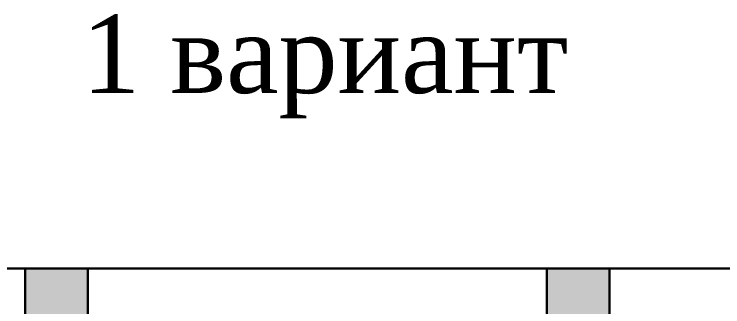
# Model space of a CAD drawing. Header units: millimetres. Extents: x -32476 to 97997, y 23196 to 53777.
# Drawn here: x 48300 to 52825, y 45729 to 47600 of the extents above; entities that cross this region are included whole.
import ezdxf

# ---------------------------------------------------------------- set-up
doc = ezdxf.new("R2010")
doc.units = ezdxf.units.MM
doc.styles.add('ira', font='times.ttf', dxfattribs={"height": 3})

msp = doc.modelspace()

# ---------------------------------------------------------------- hatches: boundary and pattern name
h = msp.add_hatch(color=256)
h.dxf.hatch_style = 1
h.paths.add_polyline_path([(48770.4, 45975), (48370.4, 45975), (48370.4, 45575), (48770.4, 45575)])
h = msp.add_hatch(color=256)
h.dxf.hatch_style = 1
h.paths.add_polyline_path([(52100.4, 45975), (51700.4, 45975), (51700.4, 45575), (52100.4, 45575)])

# ---------------------------------------------------------------- linework, layer by layer
at = {"lineweight": 30}
msp.add_line((59910.4, 45975), (40450.4, 45975), dxfattribs=at)
for points in [[(48370.4, 45975), (48770.4, 45975), (48770.4, 45575), (48370.4, 45575)], [(51700.4, 45975), (52100.4, 45975), (52100.4, 45575), (51700.4, 45575)]]:
    msp.add_lwpolyline(points, close=True, dxfattribs=at)

# ---------------------------------------------------------------- texts
at = {"lineweight": 20, "style": 'ira'}
msp.add_text('1 вариант', height=500, dxfattribs=at).set_placement((48730, 47095.7))

doc.saveas('drawing.dxf')
